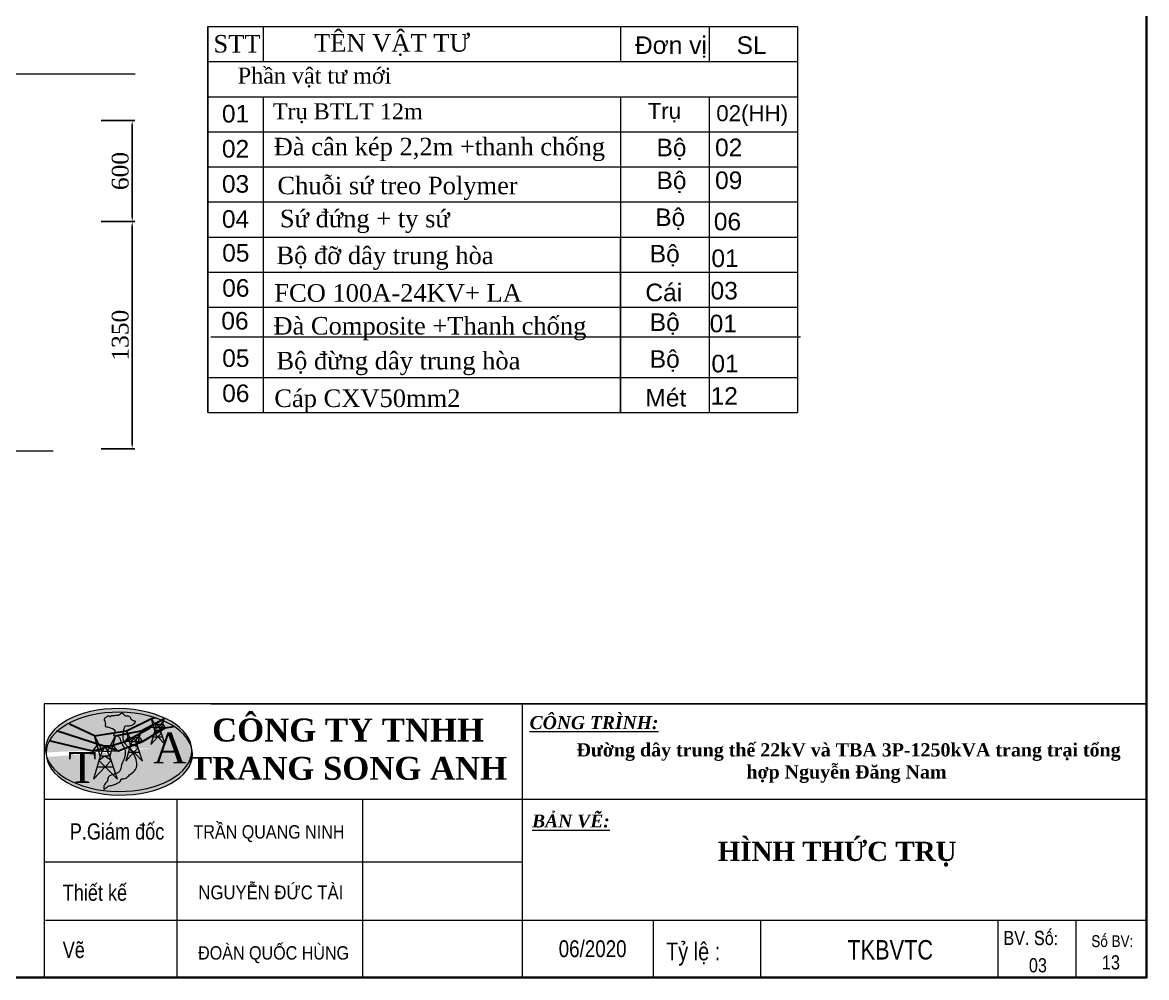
# Model space of a CAD drawing. Header units: millimetres. Extents: x 330554 to 656471, y 11007 to 130943.
# Drawn here: x 372230 to 378909, y 90776 to 96448 of the extents above; entities that cross this region are included whole.
import ezdxf
from ezdxf.enums import TextEntityAlignment as Align

# ---------------------------------------------------------------- set-up
doc = ezdxf.new("R2010")
doc.units = ezdxf.units.MM
doc.header["$LTSCALE"] = 6
for name, color, linetype, lineweight in [('Day pha', 150, 'Continuous', 18), ('Duongcoban', 4, 'Continuous', 30), ('Khung', 7, 'Continuous', 20), ('Khung ten', 7, 'Continuous', 20), ('net rat manh', 150, 'Continuous', 5), ('netlonkhungten', 32, 'Continuous', 35), ('Text', 7, 'Continuous', 13), ('Trung hoa', 25, 'Continuous', 13)]:
    doc.layers.add(name, color=color, linetype=linetype, lineweight=lineweight)
doc.layers.add('KHUNGTEN', color=30, linetype='Continuous')
doc.styles.add('ktenBCKT_6o$0$VN', font='arial.ttf')
doc.styles.get("Standard").update_dxf_attribs({"font": 'VHELVCN.TTF', "height": 120})
doc.styles.add('Times New Roman', font='times.ttf')
doc.styles.add('VN', font='VHELVEN.TTF')
doc.styles.add('VNI-HELVE', font='VHELVEN.TTF', dxfattribs={"width": 0.9})
doc.styles.add('Vni-helvecondense', font='VHELVCN.TTF')
doc.styles.add('VNI-Time', font='VTIMESN.TTF', dxfattribs={"width": 0.9})
doc.dimstyles.new('ISO-25', dxfattribs={"dimtxt": 100, "dimasz": 30, "dimexe": 15, "dimexo": 50, "dimgap": 20, "dimtad": 1, "dimzin": 0, "dimdsep": 46, "dimtxsty": 'Times New Roman', "dimcen": 10, "dimdle": 15, "dimclrd": 256, "dimclre": 256, "dimclrt": 256, "dimadec": 0, "dimazin": 0, "dimtfac": 1, "dimtofl": 0, "dimtmove": 0, "dimatfit": 3, "dimfxl": 15, "dimtolj": 1, "dimtzin": 0, "dimarcsym": 0})

# ---------------------------------------------------------------- blocks, each defined once
blk = doc.blocks.new('COTLOGO')
at = {"layer": 'Khung'}
for p, q in [((31209, 146956.8), (31216.6, 146966)), ((31212.1, 146981.8), (31220.3, 146966)), ((31216.6, 146966), (31212.1, 146981.8)), ((31220.3, 146966), (31216.6, 146966)), ((31219.3, 146956.8), (31216.6, 146966)), ((31220.3, 146966), (31238.6, 146966.4)), ((31220.3, 146966), (31225, 146956.8)), ((31229.3, 146966.2), (31221.5, 146949)), ((31237.1, 146949), (31229.3, 146966.2)), ((31233.6, 146956.8), (31238.4, 146966.1)), ((31238.4, 146966.1), (31246.5, 146981.8)), ((31238.6, 146966.4), (31242.1, 146966.5)), ((31242.1, 146966.5), (31239.3, 146956.8)), ((31246.5, 146981.8), (31242.1, 146966.5)), ((31246.5, 146981.8), (31242.1, 146966.5)), ((31242.1, 146966.5), (31249.6, 146956.8)), ((31219.3, 146956.8), (31209, 146956.8)), ((31221.5, 146949), (31210.6, 146911.5)), ((31225, 146956.8), (31219.3, 146956.8)), ((31221.5, 146949), (31219.3, 146956.8)), ((31229.3, 146949), (31219.3, 146941.7)), ((31237.1, 146949), (31221.5, 146949)), ((31225, 146956.8), (31233.6, 146956.8)), ((31239.4, 146942.1), (31229.3, 146949)), ((31233.6, 146956.8), (31239.3, 146956.8)), ((31239.3, 146956.8), (31237.1, 146949)), ((31249.6, 146911.5), (31237.1, 146949)), ((31249.6, 146956.8), (31239.3, 146956.8)), ((31210.6, 146911.5), (31229.7, 146931.8)), ((31216.5, 146931.8), (31242.8, 146931.8)), ((31219.3, 146941.7), (31229.7, 146931.8)), ((31229.7, 146931.8), (31239.4, 146942.1)), ((31229.7, 146931.8), (31249.6, 146911.5))]:
    blk.add_line(p, q, dxfattribs=at)
blk.add_lwpolyline([(31237.1, 146949), (31229.3, 146966.2), (31221.5, 146949)], dxfattribs=at)
blk = doc.blocks.new('LOGOTRANGSONGANH')
at = {"layer": 'Duongcoban'}
h = blk.add_hatch(color=2, dxfattribs=at)
edge = h.paths.add_edge_path()
edge.add_ellipse((31307.7, 148603.9), major_axis=(-401.5, 4.4), ratio=0.565575, start_angle=-176.76663, end_angle=8.26912)
edge.add_line((30908.8, 148589.6), (30909.5, 148589.8))
edge.add_ellipse((31311, 148584), major_axis=(-401.5, 4.4), ratio=0.565575, start_angle=235.14402, end_angle=359.62254, ccw=False)
edge.add_line((31542.5, 148767.8), (31555.4, 148774.6))
edge.add_line((31555.4, 148774.6), (31556.7, 148777))
edge.add_line((31556.7, 148777), (31552.8, 148763.5))
edge.add_ellipse((31311, 148584), major_axis=(-401.5, 4.4), ratio=0.565575, start_angle=188.26912, end_angle=233.32082, ccw=False)
at = {"layer": 'Khung ten'}
h = blk.add_hatch(color=256, dxfattribs=at)
edge = h.paths.add_edge_path()
edge.add_ellipse((31311, 148584), major_axis=(-401.5, 4.4), ratio=0.565575, start_angle=188.26912, end_angle=359.62254, ccw=False)
edge.add_ellipse((31307.7, 148603.9), major_axis=(-401.5, 4.4), ratio=0.565575, start_angle=-176.76663, end_angle=8.26912)
edge.add_line((30908.8, 148589.6), (30909.5, 148589.8))
h = blk.add_hatch(color=256, dxfattribs=at)
edge = h.paths.add_edge_path()
edge.add_ellipse((31307.7, 148603.9), major_axis=(-401.5, 4.4), ratio=0.565575, start_angle=8.26912, end_angle=183.23337, ccw=False)
edge.add_ellipse((31311, 148584), major_axis=(-401.5, 4.4), ratio=0.565575, start_angle=3.23337, end_angle=188.26912)
h = blk.add_hatch(color=256, dxfattribs=at)
edge = h.paths.add_edge_path()
edge.add_ellipse((31307.7, 148603.9), major_axis=(-401.5, 4.4), ratio=0.565575, start_angle=8.26912, end_angle=183.23337, ccw=False)
edge.add_ellipse((31311, 148584), major_axis=(-401.5, 4.4), ratio=0.565575, start_angle=3.23337, end_angle=188.26912)
at = {"layer": 'Text'}
h = blk.add_hatch(color=256, dxfattribs=at)
h.set_gradient(color1=(0, 0, 255), one_color=1, tint=1)
edge = h.paths.add_edge_path()
edge.add_ellipse((31307.7, 148603.9), major_axis=(-401.5, 4.4), ratio=0.565575, start_angle=-176.76663, end_angle=8.26912)
edge.add_line((30908.8, 148589.6), (30909.5, 148589.8))
edge.add_ellipse((31311, 148584), major_axis=(-401.5, 4.4), ratio=0.565575, start_angle=235.14402, end_angle=359.62254, ccw=False)
edge.add_line((31542.5, 148767.8), (31555.4, 148774.6))
edge.add_line((31555.4, 148774.6), (31556.7, 148777))
edge.add_line((31556.7, 148777), (31552.8, 148763.5))
edge.add_ellipse((31311, 148584), major_axis=(-401.5, 4.4), ratio=0.565575, start_angle=188.26912, end_angle=233.32082, ccw=False)
edge = h.paths.add_edge_path()
edge.add_ellipse((31311, 148584), major_axis=(-401.5, 4.4), ratio=0.565575, start_angle=3.23337, end_angle=188.26912)
edge.add_ellipse((31307.7, 148603.9), major_axis=(-401.5, 4.4), ratio=0.565575, start_angle=8.26912, end_angle=183.23337, ccw=False)
h = blk.add_hatch(color=256, dxfattribs=at)
edge = h.paths.add_edge_path()
edge.add_spline(control_points=[(31279.9, 148791.4), (31283.4, 148791.8), (31295.3, 148793), (31313.1, 148790.9), (31323.4, 148810.8), (31337.4, 148796.4), (31350.8, 148787.1), (31371.9, 148791.4), (31374.9, 148771.1), (31385.9, 148763.4), (31413.3, 148762.3), (31371.5, 148729.4), (31343.7, 148741.8), (31332.6, 148703.2), (31327.1, 148670.8), (31343.4, 148638.6), (31359.3, 148619.3), (31378.1, 148601.9), (31395.9, 148574.6), (31407.7, 148541.4), (31408, 148495.7), (31374.7, 148474.5), (31353.3, 148453.3), (31335.3, 148442.5), (31318.6, 148447.2), (31320.8, 148426.5), (31298.6, 148424.6), (31285.2, 148413.6), (31273.9, 148411.1), (31264.6, 148408.4), (31254.7, 148408.1), (31243.9, 148400.6), (31237, 148393.9), (31223.3, 148386.5), (31227.5, 148398.4), (31225.2, 148405), (31230.4, 148409.7), (31231.6, 148422.1), (31250.3, 148432), (31246.5, 148457.6), (31270.8, 148467.7), (31291, 148473.3), (31320.7, 148486.8), (31319.7, 148524.4), (31341.9, 148559.4), (31348.7, 148603.4), (31326, 148635.2), (31316.7, 148659.3), (31308.4, 148685.3), (31269.6, 148678.7), (31287.9, 148696.8), (31287.8, 148710.2), (31280.9, 148721.7), (31266.5, 148721.2), (31255, 148730.6), (31227.7, 148731.3), (31240.1, 148753.8), (31222.9, 148768.5), (31235, 148781.8), (31243.7, 148784.8), (31248.4, 148791.4), (31256.5, 148792.8), (31258.4, 148783.2), (31263.4, 148790.3), (31270.6, 148791.3), (31276.6, 148791.4), (31279.9, 148791.4)], knot_values=[0, 0, 0, 0, 10.773567, 36.453253, 45.467944, 66.304528, 75.394476, 97.72162, 113.438285, 125.691122, 137.561709, 178.241766, 199.70113, 215.454863, 279.050772, 301.404412, 320.192795, 354.292474, 377.700084, 416.933464, 461.046809, 499.368775, 526.36929, 553.493597, 559.326846, 568.25424, 596.840814, 609.577735, 620.601304, 630.959304, 638.68193, 649.840298, 667.688051, 673.556752, 684.49326, 689.149317, 694.14707, 702.739777, 724.96225, 747.389868, 765.56329, 794.088827, 815.415753, 854.767285, 890.123291, 942.363889, 973.99518, 1003.178887, 1022.105113, 1049.27204, 1062.832724, 1076.02929, 1089.833819, 1096.09008, 1116.705884, 1137.436129, 1150.673139, 1174.702872, 1185.098835, 1197.262798, 1201.670622, 1209.468078, 1215.08546, 1219.532908, 1227.492771, 1237.449043, 1237.449043, 1237.449043, 1237.449043], degree=3, periodic=0)
at = {"color": 7}
blk.add_line((31487.9, 148776.7), (31513.4, 148779.4), dxfattribs=at)
at = {"layer": 'Duongcoban', "color": 2}
for p, q in [((31174.4, 148681.3), (31037.8, 148745.7)), ((31350.2, 148709.8), (31487, 148777)), ((31431.5, 148709.8), (31555.4, 148774.6)), ((31563, 148726.3), (31608.3, 148733.1)), ((31299.6, 148601.7), (30966.6, 148709.8)), ((31174.6, 148681.4), (31350.2, 148709.8)), ((31290.7, 148681.4), (31431.5, 148709.8)), ((31342.8, 148650.6), (31480.7, 148726.3)), ((31438.9, 148650.6), (31563, 148726.3)), ((31164.1, 148596.9), (30927.1, 148654.6)), ((31164.1, 148596.9), (31342.8, 148650.6)), ((31301.3, 148596.9), (31438.9, 148650.6))]:
    blk.add_line(p, q, dxfattribs=at)
at = {"layer": 'Text', "extrusion": (0, 0, -1)}
for centre in [(31307.7, 148603.9), (31311, 148584)]:
    blk.add_ellipse(centre, major_axis=(-401.5, 4.4), ratio=0.565575, dxfattribs=at)
at = {"layer": 'Text'}
blk.add_spline([(31279.9, 148791.4), (31290.6, 148792.2), (31315.7, 148797.8), (31321.7, 148804.6), (31340.1, 148794.9), (31347.9, 148790.2), (31369.8, 148785.5), (31377, 148771.6), (31386.9, 148764.4), (31398.5, 148761.6), (31366.2, 148736.9), (31344.7, 148736), (31338.1, 148721.7), (31334.8, 148658.2), (31344.7, 148638.2), (31356.3, 148623.4), (31379.5, 148598.4), (31392.4, 148578.8), (31405.1, 148541.8), (31400.7, 148497.9), (31372.9, 148471.5), (31352.4, 148454), (31326.7, 148445.2), (31320.9, 148445.5), (31318.8, 148436.8), (31295.3, 148420.6), (31284.3, 148414.1), (31273.7, 148410.9), (31263.6, 148408.7), (31256, 148407.5), (31246.3, 148402), (31232, 148391.3), (31226.5, 148389.2), (31226.4, 148400.1), (31226.2, 148404.8), (31228.9, 148408.9), (31231.9, 148417), (31245.7, 148434.4), (31251.4, 148456.1), (31266.8, 148465.7), (31293.7, 148475), (31312.1, 148485.9), (31323.5, 148523.5), (31337.3, 148556.1), (31341.5, 148608.2), (31326.9, 148636.2), (31315.6, 148663.2), (31305.1, 148678.9), (31278.7, 148685.3), (31285.7, 148696.9), (31286.5, 148710.1), (31278, 148720.9), (31271.7, 148721.7), (31252.3, 148728.7), (31233, 148736.2), (31235.1, 148749.2), (31228.4, 148772.3), (31234.8, 148780.4), (31245, 148787.1), (31248.1, 148790.2), (31255.9, 148790.2), (31259, 148785.5), (31262.5, 148788.4), (31270, 148791), (31279.9, 148791.4)], degree=3, dxfattribs=at)
at = {"layer": 'Duongcoban', "color": 2}
for p, xscale, yscale, zscale in [((-31811.2, -149302), 2.028000000002066, 2.028000000005704, 2.028000000000612), ((-74322.4, -348117), 3.380000000001019, 3.380000000004657, 3.380000000001019), ((-42497.7, -199049.1), 2.366000000001804, 2.36600000000908, 2.366000000000713)]:
    blk.add_blockref('COTLOGO', p, dxfattribs=dict(at, xscale=xscale, yscale=yscale, zscale=zscale))
at = {"layer": 'Text', "char_height": 169, "width": 2273.213, "attachment_point": 1}
for s, insert in [('{\\fTimes New Roman|b0|i0|c0|p18;A}', (31496.5, 148699.1)), ('{\\fTimes New Roman|b0|i0|c0|p18;T}', (31030.7, 148592.8))]:
    blk.add_mtext(s, dxfattribs=dict(at, insert=insert))
blk = doc.blocks.new('*D676')
at = {"lineweight": -2, "transparency": 16777216}
for p, q in [((372697.4, 95866.2), (372896.8, 95866.2)), ((372881.8, 95836.2), (372881.8, 95295.9)), ((372697.4, 95265.9), (372896.8, 95265.9))]:
    blk.add_line(p, q, dxfattribs=at)
at = {"transparency": 16777216}
for points in [[(372876.8, 95836.2), (372886.8, 95836.2), (372881.8, 95866.2)], [(372876.8, 95295.9), (372886.8, 95295.9), (372881.8, 95265.9)]]:
    blk.add_solid(points, dxfattribs=at)
at = {"layer": 'Defpoints', "color": 0, "transparency": 16777216}
for p in [(372647.4, 95866.2), (372647.4, 95265.9), (372881.8, 95265.9)]:
    blk.add_point(p, dxfattribs=at)
at = {"transparency": 16777216, "insert": (372810.9, 95566.1), "char_height": 100, "attachment_point": 5, "rotation": 90, "style": 'Times New Roman'}
blk.add_mtext('\\A1;600', dxfattribs=at)
blk = doc.blocks.new('*D677')
at = {"lineweight": -2, "transparency": 16777216}
for p, q in [((372697.4, 95265.9), (372896.8, 95265.9)), ((372881.8, 95235.9), (372881.8, 93945.9)), ((372697.4, 93915.9), (372896.8, 93915.9))]:
    blk.add_line(p, q, dxfattribs=at)
at = {"transparency": 16777216}
for points in [[(372876.8, 95235.9), (372886.8, 95235.9), (372881.8, 95265.9)], [(372876.8, 93945.9), (372886.8, 93945.9), (372881.8, 93915.9)]]:
    blk.add_solid(points, dxfattribs=at)
at = {"layer": 'Defpoints', "color": 0, "transparency": 16777216}
for p in [(372647.4, 95265.9), (372647.4, 93915.9), (372881.8, 93915.9)]:
    blk.add_point(p, dxfattribs=at)
at = {"transparency": 16777216, "insert": (372810.9, 94590.9), "char_height": 100, "attachment_point": 5, "rotation": 90, "style": 'Times New Roman'}
blk.add_mtext('\\A1;1350', dxfattribs=at)

msp = doc.modelspace()

# ---------------------------------------------------------------- linework, layer by layer
at = {"layer": 'Day pha'}
msp.add_line((370486.338, 96142.832), (372899.033, 96142.832), dxfattribs=at)
at = {"layer": 'Khung'}
for points in [[(378909.39, 90775.621), (378909.39, 92400.323), (372358.612, 92400.323), (372358.612, 90775.621)], [(373349.185, 92400.323), (378909.39, 92400.323)], [(375198.626, 92400.323), (375198.626, 90775.621)], [(372358.612, 91835.553), (378909.39, 91835.553)], [(373149.631, 90775.621), (373149.631, 91835.553)], [(374252.061, 90775.621), (374252.061, 91835.553)], [(372358.612, 91462.998), (375198.626, 91462.998)], [(372366.829, 91115.407), (378909.39, 91115.407)], [(375976.974, 91115.407), (375976.974, 90775.621)], [(376616.158, 91115.407), (376616.158, 90775.621)], [(378025.451, 91115.407), (378025.451, 90775.621)], [(378488.6, 91115.407), (378488.6, 90775.621)], [(372358.612, 90775.621), (378909.39, 90775.621)]]:
    msp.add_lwpolyline(points, dxfattribs=at)
at = {"layer": 'KHUNGTEN'}
for points in [[(373331.966, 96424.739), (373331.966, 94131.305)], [(375784.237, 95173.775), (375784.237, 94548.293)], [(375784.237, 94548.293), (375784.237, 94131.305)]]:
    msp.add_lwpolyline(points, dxfattribs=at)
at = {"layer": 'net rat manh'}
for p, q in [((373331.966, 96424.739), (376836.163, 96424.739)), ((373660.671, 96424.739), (373660.671, 96216.245)), ((375784.237, 96424.739), (375784.237, 96216.245)), ((376310.2, 96424.739), (376310.2, 96216.245)), ((376836.163, 96424.739), (376836.163, 94756.787)), ((373331.966, 96216.245), (376836.163, 96216.245)), ((373331.966, 96007.751), (376836.163, 96007.751)), ((373660.671, 96007.751), (373660.671, 94756.787)), ((375784.237, 96007.751), (375784.237, 95173.775)), ((376310.2, 96007.751), (376310.2, 94756.787)), ((373331.966, 95799.257), (376836.163, 95799.257)), ((373331.966, 95799.257), (376836.163, 95799.257)), ((376836.163, 95799.257), (376836.163, 94131.305)), ((373331.966, 95590.763), (376836.163, 95590.763)), ((373331.966, 95590.763), (376836.163, 95590.763)), ((373331.966, 95382.269), (376836.163, 95382.269)), ((373331.966, 95382.269), (376836.163, 95382.269)), ((373660.671, 95382.269), (373660.671, 94131.305)), ((376310.2, 95382.269), (376310.2, 94131.305)), ((373331.966, 95173.775), (376836.163, 95173.775)), ((373331.966, 95173.775), (376836.163, 95173.775)), ((373331.966, 94965.281), (376836.163, 94965.281)), ((373331.966, 94965.281), (376836.163, 94965.281)), ((373331.966, 94756.787), (376836.163, 94756.787)), ((373331.966, 94756.787), (376836.163, 94756.787)), ((373348.548, 94581.571), (376852.745, 94581.571)), ((373331.966, 94339.799), (376836.163, 94339.799)), ((373331.966, 94339.799), (376836.163, 94339.799)), ((373331.966, 94131.305), (376836.163, 94131.305)), ((373331.966, 94131.305), (376836.163, 94131.305))]:
    msp.add_line(p, q, dxfattribs=at)
at = {"layer": 'netlonkhungten'}
msp.add_lwpolyline([(362419.365, 102720.835), (378909.39, 102720.835), (378909.39, 90775.621), (362419.365, 90775.621)], close=True, dxfattribs=at)
at = {"layer": 'Trung hoa'}
msp.add_line((370952.121, 93904.046), (372412.366, 93904.046), dxfattribs=at)

# ---------------------------------------------------------------- block references
at = {"color": 0, "xscale": 1.083707466605119, "yscale": 1.083707468478678, "zscale": 1.083707467854666}
msp.add_blockref('LOGOTRANGSONGANH', (338872.751, -68916.228), dxfattribs=at)

# ---------------------------------------------------------------- texts
at = {"layer": 'Khung ten', "color": 4, "attachment_point": 5, "style": 'VN'}
for s, insert, char_height, width in [(' {\\fTimes New Roman|b1|i0|c0|p18;\\H1.227x;Đường dây trung thế 22kV và TBA 3P-1250kVA trang trại tổng hợp Nguyễn Đăng Nam}', (377126.438, 92049.167), 63.994215, 3252.82815), ('{\\fTimes New Roman|b1|i0|c0|p18;HÌNH THỨC TRỤ}', (377070.686, 91507.881), 114, 3137.19007)]:
    msp.add_mtext(s, dxfattribs=dict(at, insert=insert, char_height=char_height, width=width))
at = {"layer": 'Text'}
for s, height, style, p in [('TÊN VẬT TƯ', 104.247, 'Times New Roman', (373962.484, 96274.973)), ('Ñôn vò', 104.247, 'VNI-HELVE', (375869.677, 96261.619)), ('SL', 104.247, 'VNI-HELVE', (376473.405, 96261.619)), ('Phần vật tư mới ', 94.77, 'Times New Roman', (373509.087, 96085.471)), ('01', 104.247, 'VNI-HELVE', (373414.863, 95854.493)), ('Trụ BTLT 12m  ', 94.77, 'Times New Roman', (373717.612, 95873.253)), ('Truï', 94.77, 'VNI-HELVE', (375944.913, 95875.866)), ('02(HH) ', 94.77, 'VNI-HELVE', (376352.68, 95862.187)), ('02', 104.247, 'VNI-HELVE', (373414.863, 95645.999)), ('Đà cân kép 2,2m +thanh chống', 104.247, 'Times New Roman', (373722.82, 95659.045)), ('Boä', 104.247, 'VNI-HELVE', (375997.563, 95653.623)), ('02', 104.247, 'VNI-HELVE', (376345.486, 95654.209)), ('03', 104.247, 'VNI-HELVE', (373414.863, 95437.505)), ('Chuỗi sứ treo Polymer ', 104.247, 'Times New Roman', (373744.627, 95428)), ('Boä', 104.247, 'VNI-HELVE', (375997.563, 95458.623)), ('09', 104.247, 'VNI-HELVE', (376345.486, 95459.209)), ('04', 104.247, 'VNI-HELVE', (373414.863, 95229.011)), ('Sứ đứng + ty sứ', 104.247, 'Times New Roman', (373758.968, 95231.675)), ('Boä', 104.247, 'VNI-HELVE', (375989.87, 95239.325)), ('06', 104.247, 'VNI-HELVE', (376338.15, 95214.197)), ('05', 104.247, 'VNI-HELVE', (373416.515, 95028.047)), ('Bộ đỡ dây trung hòa ', 104.247, 'Times New Roman', (373738.85, 95012.918)), ('Boä', 104.247, 'VNI-HELVE', (375957.374, 95022.912)), ('01', 104.247, 'VNI-HELVE', (376323.749, 94995.729)), ('06', 104.247, 'VNI-HELVE', (373416.515, 94819.553)), ('FCO 100A-24KV+ LA', 104.247, 'Times New Roman', (373726.041, 94789.788)), ('Caùi', 104.247, 'VNI-HELVE', (375931.374, 94792.904)), ('03', 104.247, 'VNI-HELVE', (376318.663, 94803.385)), ('06', 104.247, 'VNI-HELVE', (373411.377, 94624.526)), ('Boä', 104.247, 'VNI-HELVE', (375957.374, 94616.142)), ('Đà Composite +Thanh chống', 104.247, 'Times New Roman', (373720.903, 94594.762)), ('01', 104.247, 'VNI-HELVE', (376313.525, 94608.358)), ('05', 104.247, 'VNI-HELVE', (373416.515, 94402.565)), ('Bộ đừng dây trung hòa ', 104.247, 'Times New Roman', (373738.85, 94387.436)), ('Boä', 104.247, 'VNI-HELVE', (375957.374, 94397.43)), ('01', 104.247, 'VNI-HELVE', (376323.749, 94370.247)), ('06', 104.247, 'VNI-HELVE', (373416.515, 94194.071)), ('Cáp CXV50mm2', 104.247, 'Times New Roman', (373726.041, 94164.306)), ('Meùt', 104.247, 'VNI-HELVE', (375931.374, 94167.422)), ('12', 104.247, 'VNI-HELVE', (376318.663, 94177.903)), ('BV. Soá: ', 83.9969, 'Vni-helvecondense', (378058.93, 90968.582)), (' Soá BV: ', 69.9974, 'Vni-helvecondense', (378559.414, 90956.745))]:
    msp.add_text(s, height=height, dxfattribs=dict(at, style=style)).set_placement(p)
for s, height, style, p in [('STT', 104.247, 'Times New Roman', (373504.507, 96269.761)), ('03', 83.9969, 'Vni-helvecondense', (378263.902, 90806.405)), ('13', 83.9969, 'Vni-helvecondense', (378697.895, 90823.518))]:
    msp.add_text(s, height=height, dxfattribs=dict(at, style=style)).set_placement(p, align=Align.CENTER)
at = {"layer": 'Text', "style": 'VNI-Time', "width": 0.9}
for s, height, p in [('TRAÀN QUANG NINH', 79.384, (373694.56, 91601.062)), ('NGUYEÃN ÑÖÙC TAØI', 82.35151, (373705.617, 91240.047)), ('ÑOAØN QUOÁC HUØNG', 79.384, (373721.854, 90882.14))]:
    msp.add_text(s, height=height, dxfattribs=at).set_placement(p, align=Align.CENTER)
at = {"layer": 'Text'}
for s, insert, char_height, width, attachment_point, style in [('{\\fTimes New Roman|b1|i0|c0|p18;CÔNG TY TNHH\\PTRANG SONG ANH}', (374164.518, 92314.016), 136.55465, 2396.53412, 2, 'VN'), ('{\\fTimes New Roman|b1|i1|c0|p18;\\LCÔNG TRÌNH: }', (375626.246, 92288.991), 77.00077, 3361.1077, 5, 'ktenBCKT_6o$0$VN'), ('{\\fTimes New Roman|b1|i1|c0|p18;\\LBẢN VẼ: }', (375488.699, 91704.486), 77.00077, 3361.1077, 5, 'ktenBCKT_6o$0$VN'), ('{\\fArial|b0|i0|c0|p34;\\W0.8;P.\\fArial|b0|i0|c238|p34;G\\fArial|b0|i0|c0|p34;iám\\fArial|b0|i0|c238|p34; đ\\fArial|b0|i0|c0|p34;ốc}', (372510.699, 91642.24), 96.250958, 1073.97847, 4, 'VN'), ('{\\fArial|b0|i0|c238|p34;\\W0.8;Thi\\fArial|b0|i0|c0|p34;ết kế }', (372468.758, 91278.821), 96.25096, 1073.97847, 4, 'VN'), ('{\\fArial|b0|i0|c0|p34;\\W0.8;Vẽ}', (372468.758, 90939.035), 96.25096, 1073.97847, 4, 'VN'), ('{\\W0.8; 06\\fArial|b0|i0|c238|p34;/20\\fArial|b0|i0|c0|p34;20}', (375385.172, 90945.989), 99.84899, 640.62824, 4, 'VN'), ('{\\fArial|b0|i0|c238|p34;\\W0.8;T\\fArial|b0|i0|c0|p34;ỷ lệ : }', (376054.258, 90914.642), 105.87605, 1181.37632, 4, 'VN'), ('{\\W0.8;TKBVTC}', (377131.583, 90939.412), 115.50115, 1073.97847, 4, 'VN')]:
    msp.add_mtext(s, dxfattribs=dict(at, insert=insert, char_height=char_height, width=width, attachment_point=attachment_point, style=style))

# ---------------------------------------------------------------- dimensions: what is measured, and where the dimension line sits
for base, p1, p2, text, picture, middle in [((372881.8, 95265.909), (372647.383, 95866.208), (372647.383, 95265.909), '600', '*D676', (372810.935, 95566.059)), ((372881.8, 93915.909), (372647.383, 95265.909), (372647.383, 93915.909), '1350', '*D677', (372810.935, 94590.909))]:
    dim = msp.add_linear_dim(base=base, p1=p1, p2=p2, angle=90, text=text, dimstyle='ISO-25', override={"dimtmove": 1})
    dim.commit()
    dim.dimension.update_dxf_attribs({"geometry": picture, "text_midpoint": middle})

doc.saveas('drawing.dxf')
